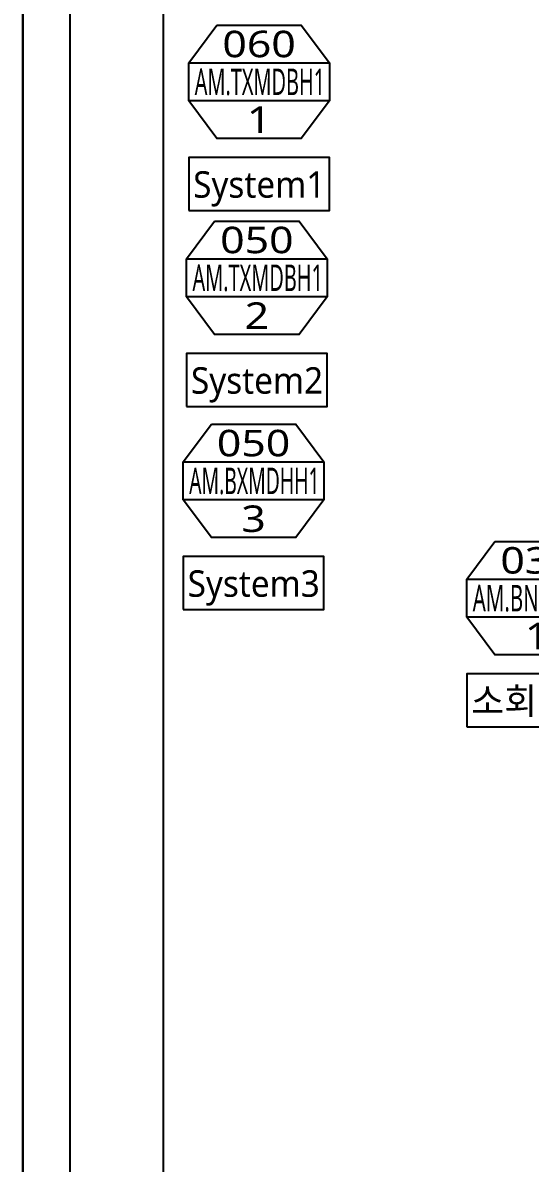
# Model space of a CAD drawing. Extents: x 11551484 to 2613213153046, y -2602833546311 to 14142.
# Drawn here: x 1299968608259 to 1300458542846, y -1301951899631 to -1300850373763 of the extents above; entities that cross this region are included whole.
import ezdxf
from ezdxf.enums import TextEntityAlignment as Align

# ---------------------------------------------------------------- set-up
doc = ezdxf.new("R2010")
doc.units = 0
doc.header["$LTSCALE"] = 1000
doc.header["$MEASUREMENT"] = 0
doc.layers.get('0').update_dxf_attribs({"linetype": 'CONTINUOUS'})
doc.layers.get('DEFPOINTS').update_dxf_attribs({"linetype": 'CONTINUOUS'})
for name, color, linetype in [('DVM_FLOOR', 2, 'CONTINUOUS'), ('DVM_INOUT_MARK', 2, 'CONTINUOUS'), ('DVM_INOUT_NAME', 7, 'CONTINUOUS'), ('F-SYM', 7, 'CONTINUOUS'), ('FORM(YOURNAME)-11', 1, 'CONTINUOUS'), ('wall', 3, 'CONTINUOUS')]:
    doc.layers.add(name, color=color, linetype=linetype)
doc.styles.add('DVM_DEFAULT', font='malgun.ttf')
doc.styles.add('YOURNAME', font='HY울릉도M.TTF')

# ---------------------------------------------------------------- blocks, each defined once
blk = doc.blocks.new('FORM-PLAN')
at = {"layer": 'DEFPOINTS', "color": 158}
blk.add_lwpolyline([(-71444, -2285), (10556, -2285), (10556, 55115), (-71444, 55115)], close=True, dxfattribs=at)
at = {"layer": 'DEFPOINTS'}
blk.add_lwpolyline([(-69444, 53115), (-64, 53115), (-64, 1215), (-69444, 1215)], close=True, dxfattribs=at)
at = {"layer": 'FORM(YOURNAME)-11', "color": 250}
blk.add_lwpolyline([(-72444, -3285), (11556, -3285), (11556, 56115), (-72444, 56115)], close=True, dxfattribs=at)
at = {"layer": 'FORM(YOURNAME)-11', "color": 3, "style": 'YOURNAME'}
for tag, height, p in [('1', 451, (9905, 18188)), ('2', 451, (9905, 17544)), ('3', 451, (9905, 16257)), ('4', 451, (9905, 14326)), ('5', 515, (9905, 12009)), ('6', 515, (9905, 9757)), ('7', 515, (9905, 7504)), ('8', 515, (9905, 5252)), ('9', 515, (9905, 2999)), ('10', 515, (5655, 811)), ('11', 515, (9905, 747)), ('12', 515, (5655, -1441)), ('13', 515, (9905, -1441))]:
    blk.add_attdef(tag, text='', height=height, dxfattribs=at).set_placement(p, align=Align.MIDDLE_RIGHT)
blk = doc.blocks.new('DVM_BACKGROUND')
at = {"layer": 'F-SYM', "xscale": 0.4, "yscale": 0.4, "zscale": 0.4}
blk.add_blockref('FORM-PLAN', (11506412.7, -14262072.1), dxfattribs=at)
blk = doc.blocks.new('CAD_INOUT_MARK')
at = {"layer": 'DVM_INOUT_MARK', "color": 0}
for p, q in [((-600, 1560), (600, 1560)), ((600, 1160), (-600, 1160))]:
    blk.add_line(p, q, dxfattribs=at)
blk.add_lwpolyline([(-360, 1960), (360, 1960), (600, 1560), (600, 1160), (360, 760), (-360, 760), (-600, 1160), (-600, 1560), (-360, 1960)], dxfattribs=at)
at = {"layer": 'DVM_INOUT_NAME'}
blk.add_lwpolyline([(-600, 0), (600, 0), (600, 560), (-600, 560)], close=True, dxfattribs=at)
at = {"layer": 'DVM_INOUT_MARK', "color": 0, "style": 'DVM_DEFAULT'}
for tag, p in [('CAP', (0, 1760)), ('NO', (0, 960))]:
    blk.add_attdef(tag, text='', height=280, dxfattribs=at).set_placement(p, align=Align.MIDDLE_CENTER)
for tag, width, p, p2 in [('MNAME', 0.755882, (-548.8, 1220.2), (562.6, 1220.2)), ('QTY', 0.520692, (709.7, 1220.2), (1089.2, 1220.2))]:
    blk.add_attdef(tag, text='', height=280, dxfattribs=dict(at, width=width)).set_placement(p, p2, align=Align.FIT)
at = {"layer": 'DVM_INOUT_NAME', "style": 'DVM_DEFAULT', "width": 0.924483}
blk.add_attdef('INAME', text='', height=280, dxfattribs=at).set_placement((-561.8, 134), (564.5, 134), align=Align.FIT)
blk = doc.blocks.new('260514_슬하신경정신과의원(에어컨 오봉수)')
at = {"layer": 'DVM_FLOOR'}
blk.add_lwpolyline([(11477435, -14239626), (11511035, -14239626), (11511035, -14263386), (11477435, -14263386)], close=True, dxfattribs=at)
blk.add_blockref('DVM_BACKGROUND', (0, 0))
at = {"layer": 'DVM_INOUT_MARK'}
ref = blk.add_blockref('CAD_INOUT_MARK', (11479449.4, -14248981), dxfattribs=at)
ref.add_attrib('CAP', '060', dxfattribs={"color": 0, "height": 280, "style": 'DVM_DEFAULT'}).set_placement((11479449.4, -14247221), align=Align.MIDDLE_CENTER)
ref.add_attrib('MNAME', 'AM.TXMDBH1', dxfattribs={"color": 0, "height": 280, "style": 'DVM_DEFAULT', "width": 0.444304}).set_placement((11478900.6, -14247760.9), (11480012, -14247760.9), align=Align.FIT)
ref.add_attrib('NO', '1', dxfattribs={"color": 0, "height": 280, "style": 'DVM_DEFAULT'}).set_placement((11479449.4, -14248021), align=Align.MIDDLE_CENTER)
ref.add_attrib('INAME', 'System1', dxfattribs={"layer": 'DVM_INOUT_NAME', "height": 280, "style": 'DVM_DEFAULT', "width": 0.765341}).set_placement((11478887.5, -14248847), (11480013.9, -14248847), align=Align.FIT)
ref = blk.add_blockref('CAD_INOUT_MARK', (11479430.5, -14251054.3), dxfattribs=at)
ref.add_attrib('CAP', '050', dxfattribs={"color": 0, "height": 280, "style": 'DVM_DEFAULT'}).set_placement((11479430.5, -14249294.3), align=Align.MIDDLE_CENTER)
ref.add_attrib('MNAME', 'AM.TXMDBH1', dxfattribs={"color": 0, "height": 280, "style": 'DVM_DEFAULT', "width": 0.444304}).set_placement((11478881.7, -14249834.1), (11479993.2, -14249834.1), align=Align.FIT)
ref.add_attrib('NO', '2', dxfattribs={"color": 0, "height": 280, "style": 'DVM_DEFAULT'}).set_placement((11479430.5, -14250094.3), align=Align.MIDDLE_CENTER)
ref.add_attrib('INAME', 'System2', dxfattribs={"layer": 'DVM_INOUT_NAME', "height": 280, "style": 'DVM_DEFAULT', "width": 0.765341}).set_placement((11478868.7, -14250920.3), (11479995, -14250920.3), align=Align.FIT)
ref = blk.add_blockref('CAD_INOUT_MARK', (11479402.3, -14253202.9), dxfattribs=at)
ref.add_attrib('CAP', '050', dxfattribs={"color": 0, "height": 280, "style": 'DVM_DEFAULT'}).set_placement((11479402.3, -14251442.9), align=Align.MIDDLE_CENTER)
ref.add_attrib('MNAME', 'AM.BXMDHH1', dxfattribs={"color": 0, "height": 280, "style": 'DVM_DEFAULT', "width": 0.431457}).set_placement((11478853.5, -14251982.8), (11479964.9, -14251982.8), align=Align.FIT)
ref.add_attrib('NO', '3', dxfattribs={"color": 0, "height": 280, "style": 'DVM_DEFAULT'}).set_placement((11479402.3, -14252242.9), align=Align.MIDDLE_CENTER)
ref.add_attrib('INAME', 'System3', dxfattribs={"layer": 'DVM_INOUT_NAME', "height": 280, "style": 'DVM_DEFAULT', "width": 0.765341}).set_placement((11478840.4, -14253068.9), (11479966.8, -14253068.9), align=Align.FIT)
ref = blk.add_blockref('CAD_INOUT_MARK', (11481819.5, -14254443.3), dxfattribs=at)
ref.add_attrib('CAP', '032', dxfattribs={"color": 0, "height": 280, "style": 'DVM_DEFAULT'}).set_placement((11481819.5, -14252683.3), align=Align.MIDDLE_CENTER)
ref.add_attrib('MNAME', 'AM.BN1PBH1', dxfattribs={"color": 0, "height": 280, "style": 'DVM_DEFAULT', "width": 0.466002}).set_placement((11481270.7, -14253223.2), (11482382.1, -14253223.2), align=Align.FIT)
ref.add_attrib('NO', '1', dxfattribs={"color": 0, "height": 280, "style": 'DVM_DEFAULT'}).set_placement((11481819.5, -14253483.3), align=Align.MIDDLE_CENTER)
ref.add_attrib('INAME', '소회의실', dxfattribs={"layer": 'DVM_INOUT_NAME', "height": 280, "style": 'DVM_DEFAULT', "width": 0.722974}).set_placement((11481257.6, -14254309.3), (11482384, -14254309.3), align=Align.FIT)

msp = doc.modelspace()

# ---------------------------------------------------------------- block references
at = {"layer": 'wall', "ltscale": 10, "xscale": 113262, "yscale": 91306, "zscale": 113262}
msp.add_blockref('260514_슬하신경정신과의원(에어컨 오봉수)', (11365289, -14088532), dxfattribs=at)

doc.saveas('drawing.dxf')
